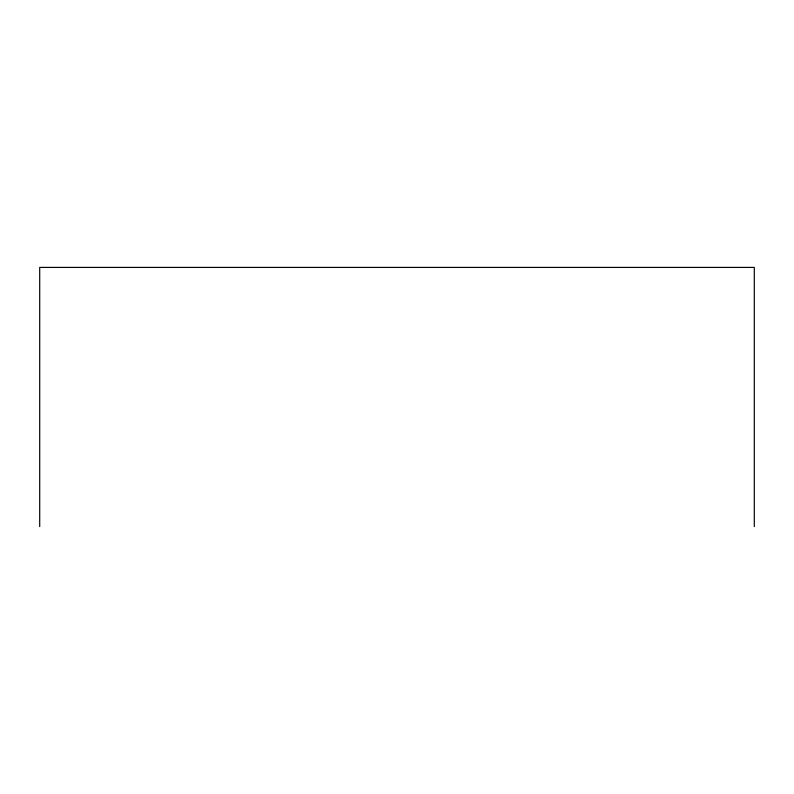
<?xml version="1.0" encoding="UTF-8"?>
<svg xmlns="http://www.w3.org/2000/svg" width="794" height="794" viewBox="0 0 794 794"><rect width="100%" height="100%" fill="white"/><g stroke="black" fill="none" stroke-linecap="round" stroke-linejoin="round"><path stroke-width="1.19" d="M754.3 526.591L754.3 267.409L39.7 267.409L39.7 526.591"/></g></svg>
